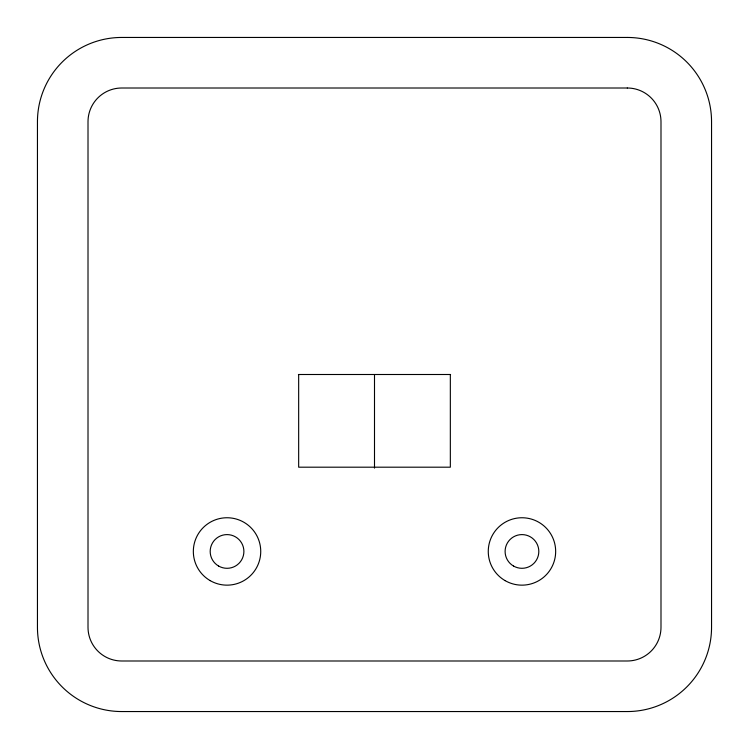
<?xml version="1.0" encoding="UTF-8"?>
<svg xmlns="http://www.w3.org/2000/svg" width="749" height="749" viewBox="0 0 749 749"><rect width="100%" height="100%" fill="white"/><g stroke="black" fill="none" stroke-linecap="round" stroke-linejoin="round"><path stroke-width="1.12" d="M298.43 374.5L450.57 374.5M450.336 374.5L450.336 467.189L298.664 467.189L298.664 374.5M374.5 374.5L374.5 468.125M627.288 37.45L121.713 37.45A84.263 84.263 0 0 0 37.45 121.713L37.45 627.288A84.263 84.263 0 0 0 121.713 711.55L627.288 711.55A84.263 84.263 0 0 0 711.55 627.288L711.55 121.713A84.263 84.263 0 0 0 627.288 37.45M627.288 88.008L121.713 88.008A33.705 33.705 0 0 0 88.008 121.713L88.008 627.288A33.705 33.705 0 0 0 121.713 660.993L627.288 660.993A33.705 33.705 0 0 0 660.993 627.288L660.993 121.713A33.705 33.705 0 0 0 627.288 88.008M505.116 580.634A33.696 33.696 0 0 0 555.664 551.451A33.696 33.696 0 0 0 505.116 522.268A33.696 33.696 0 0 0 505.116 580.634M513.533 566.047A16.852 16.852 0 0 0 538.812 551.451A16.852 16.852 0 0 0 513.533 536.855A16.852 16.852 0 0 0 513.533 566.047M210.188 580.634A33.696 33.696 0 0 0 260.736 551.451A33.696 33.696 0 0 0 210.188 522.268A33.696 33.696 0 0 0 210.188 580.634M218.614 566.047A16.852 16.852 0 0 0 243.893 551.451A16.852 16.852 0 0 0 218.614 536.855A16.852 16.852 0 0 0 218.614 566.047"/></g></svg>
